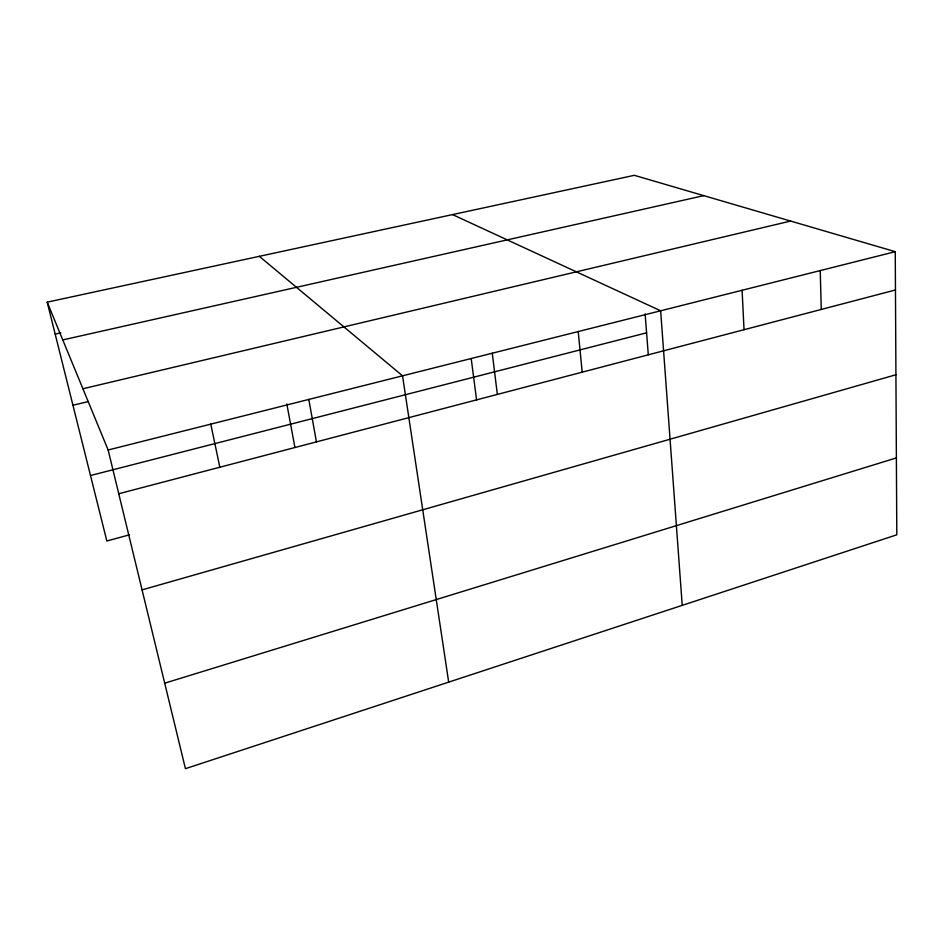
<?xml version="1.0" encoding="UTF-8"?>
<svg xmlns="http://www.w3.org/2000/svg" width="944" height="944" viewBox="0 0 944 944"><rect width="100%" height="100%" fill="white"/><g stroke="black" fill="none" stroke-linecap="round" stroke-linejoin="round"><path stroke-width="1.42" d="M164.704 683.185L896.375 457.911M142.072 589.87L895.927 374.768M129.234 534.894L106.849 540.995L47.2 302.151L634.333 175.324L895.254 251.682L896.8 534.811L185.437 768.676L108.147 449.993L47.2 302.151M118.755 493.747L895.455 289.985M90.506 475.528L646.593 332.819M108.147 449.993L895.254 251.682M72.948 405.247L88.453 401.53M82.907 388.763L790.635 221.061M62.776 339.923L703.74 195.644M55.189 334.117L60.841 332.843M452.53 214.595L660.647 310.788L682.229 605.352M259.329 256.32L402.545 375.818L448.683 682.123M210.772 424.127L219.834 467.233M286.811 403.879L294.894 447.303M308.806 399.43L316.429 441.886M471.198 358.531L476.614 400.185M492.272 353.209L497.358 394.427M578.224 331.556L582.188 372.172M645.118 313.88L648.292 354.767M742.09 290.268L744.037 329.704M820.23 270.586L821.268 309.443"/></g></svg>
